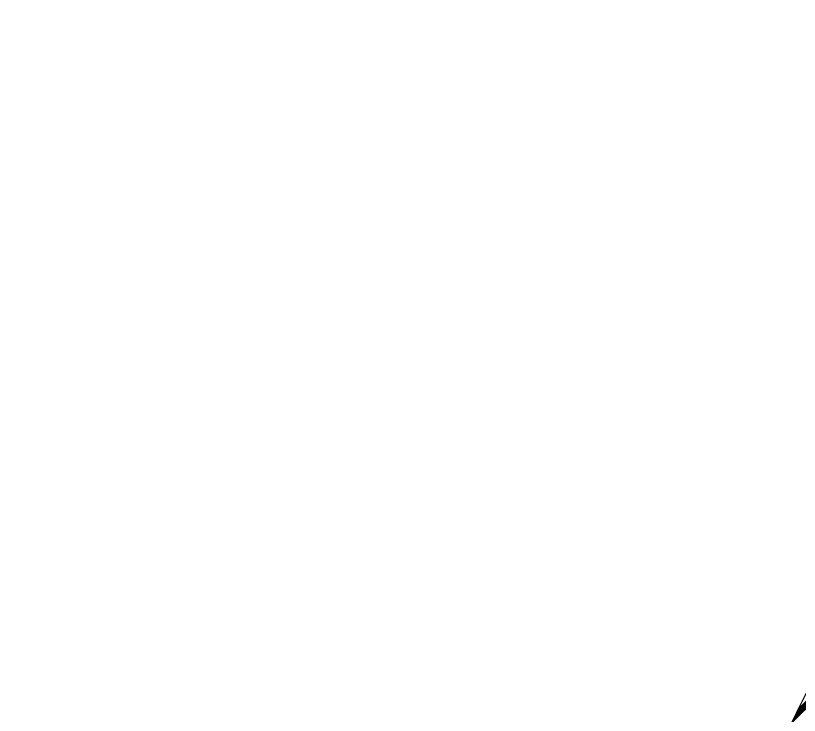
# Model space of a CAD drawing. Extents: x 24221263 to 48466785, y 43033036 to 86624613.
# Drawn here: x 24314799.1 to 24315146.3, y 43035833.6 to 43036143.7 of the extents above; entities that cross this region are included whole.
import ezdxf

# ---------------------------------------------------------------- set-up
doc = ezdxf.new("R2010")
doc.units = 0
doc.header["$MEASUREMENT"] = 0
doc.layers.get('0').update_dxf_attribs({"linetype": 'CONTINUOUS'})
doc.layers.add('FRAME', color=7, linetype='CONTINUOUS')

# ---------------------------------------------------------------- blocks, each defined once
blk = doc.blocks.new('*X10')
at = {"color": 0}
for p, q in [((5.5282, 4.1052), (8.0606, 6.6376)), ((5.53, 4.1087), (8.0601, 6.6388)), ((5.5317, 4.1122), (8.0595, 6.64)), ((5.5334, 4.1157), (8.059, 6.6413)), ((5.5212, 4.091), (8.0628, 6.6327)), ((5.5229, 4.0946), (8.0622, 6.6339)), ((5.5247, 4.0981), (8.0617, 6.6351)), ((5.5265, 4.1016), (8.0612, 6.6363))]:
    blk.add_line(p, q, dxfattribs=at)
blk = doc.blocks.new('THTF')
blk.add_lwpolyline([(0.23222, 0.01631, 0.040462), (0.30758, 0.0687, 0.053483), (0.39529, 0.16323, 0.067333), (0.44508, 0.25294, 0.105191), (0.46048, 0.34685, 0.168807), (0.43803, 0.40283, 0.168807), (0.38569, 0.43282, 0.105191), (0.29056, 0.43057, 0.067333), (0.19482, 0.39369, 0.028733), (0.0738, 0.32493, 0.030289)], format="xyb")
at = {"xscale": 0.1154503348580874, "yscale": 0.1154503348580874, "zscale": 0.1154503348580874}
blk.add_blockref('*X10', (-0.20694, -0.25213), dxfattribs=at)

msp = doc.modelspace()

# ---------------------------------------------------------------- block references
at = {"layer": 'FRAME', "xscale": 2265.435960670473, "yscale": 2265.435960670473, "zscale": 2265.435960670473}
msp.add_blockref('THTF', (24314167.6412, 43035331.34333), dxfattribs=at)

doc.saveas('drawing.dxf')
